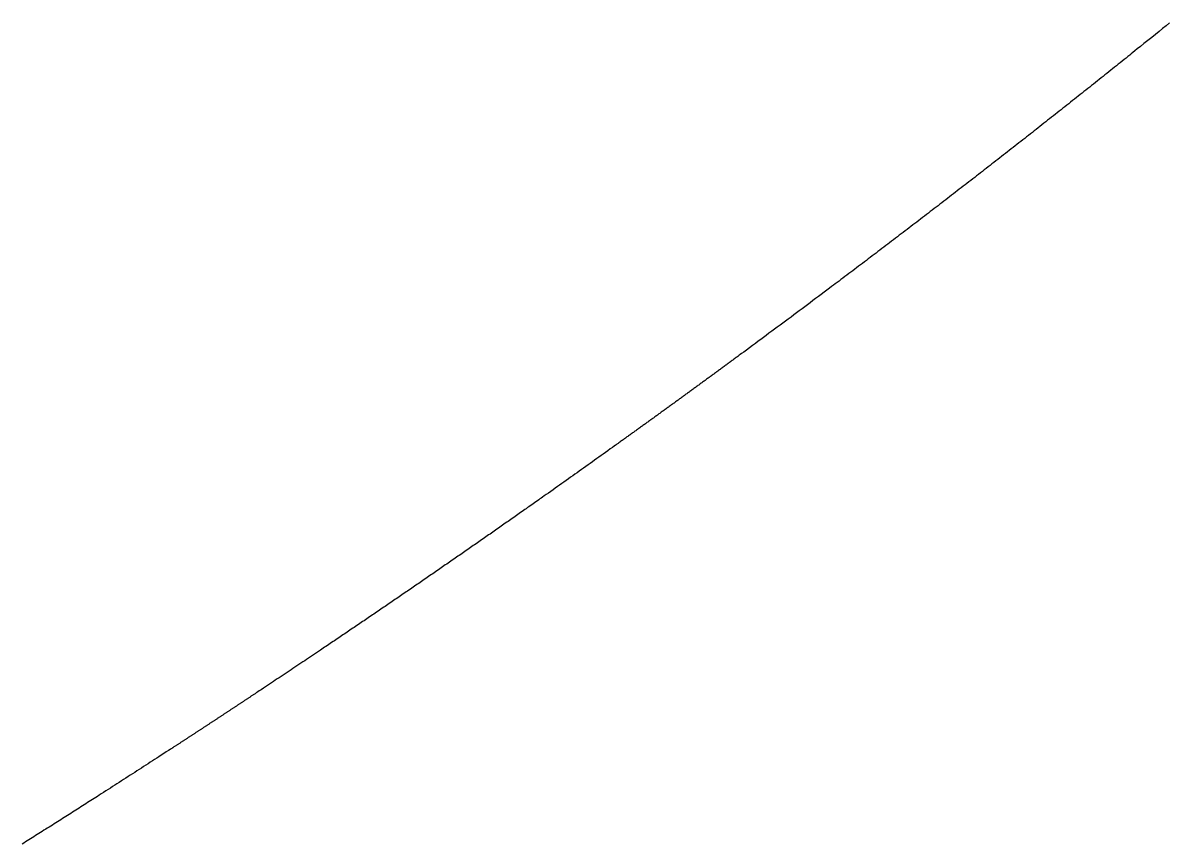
# Model space of a CAD drawing. Header units: millimetres. Extents: x 0 to 2438, y 0 to 1219.
# Drawn here: x 954.539 to 957.374, y 141.292 to 143.325 of the extents above; entities that cross this region are included whole.
import ezdxf

# ---------------------------------------------------------------- set-up
doc = ezdxf.new("R2010")
doc.units = ezdxf.units.MM
doc.layers.add('TEST_CUT_FIRST', color=1, linetype='Continuous')

msp = doc.modelspace()

# ---------------------------------------------------------------- linework, layer by layer
at = {"layer": 'TEST_CUT_FIRST'}
msp.add_lwpolyline([(957.3775, 143.3249), (957.3687, 143.3178), (957.36, 143.3108), (957.3512, 143.3037), (957.3423, 143.2965), (957.3331, 143.2891), (957.3235, 143.2813), (957.3139, 143.2736), (957.3051, 143.2665), (957.2974, 143.2604), (957.2914, 143.2556), (957.2867, 143.2518), (957.2826, 143.2485), (957.2786, 143.2453), (957.2743, 143.2418), (957.2696, 143.238), (957.2647, 143.2341), (957.2598, 143.2302), (957.255, 143.2263), (957.2503, 143.2226), (957.2456, 143.2188), (957.2409, 143.2151), (957.2362, 143.2114), (957.2315, 143.2076), (957.2268, 143.2038), (957.2221, 143.2), (957.2174, 143.1963), (957.2126, 143.1925), (957.2079, 143.1888), (957.2032, 143.185), (957.1985, 143.1812), (957.1938, 143.1775), (957.189, 143.1737), (957.1843, 143.17), (957.1796, 143.1662), (957.1749, 143.1625), (957.1701, 143.1587), (957.1654, 143.1549), (957.1607, 143.1512), (957.156, 143.1474), (957.1512, 143.1437), (957.1465, 143.1399), (957.1418, 143.1362), (957.1371, 143.1325), (957.1323, 143.1287), (957.1276, 143.125), (957.1229, 143.1212), (957.1181, 143.1175), (957.1134, 143.1137), (957.1087, 143.11), (957.1039, 143.1063), (957.0992, 143.1025), (957.0945, 143.0988), (957.0897, 143.095), (957.085, 143.0913), (957.0802, 143.0876), (957.0755, 143.0838), (957.0708, 143.0801), (957.066, 143.0764), (957.0613, 143.0726), (957.0565, 143.0689), (957.0518, 143.0652), (957.0471, 143.0614), (957.0423, 143.0577), (957.0376, 143.054), (957.0328, 143.0503), (957.0281, 143.0465), (957.0233, 143.0428), (957.0186, 143.0391), (957.0138, 143.0354), (957.0091, 143.0316), (957.0043, 143.0279), (956.9996, 143.0242), (956.9948, 143.0205), (956.9901, 143.0168), (956.9853, 143.0131), (956.9806, 143.0093), (956.9758, 143.0056), (956.971, 143.0019), (956.9663, 142.9982), (956.9615, 142.9945), (956.9568, 142.9908), (956.952, 142.9871), (956.9473, 142.9834), (956.9425, 142.9796), (956.9377, 142.9759), (956.933, 142.9722), (956.9282, 142.9685), (956.9234, 142.9648), (956.9187, 142.9611), (956.9139, 142.9574), (956.9092, 142.9537), (956.9044, 142.95), (956.8996, 142.9463), (956.8949, 142.9426), (956.8901, 142.9389), (956.8853, 142.9352), (956.8805, 142.9315), (956.8758, 142.9278), (956.871, 142.9242), (956.8662, 142.9205), (956.8615, 142.9168), (956.8567, 142.9131), (956.8519, 142.9094), (956.8471, 142.9057), (956.8424, 142.902), (956.8376, 142.8983), (956.8328, 142.8946), (956.828, 142.891), (956.8232, 142.8873), (956.8185, 142.8836), (956.8137, 142.8799), (956.8089, 142.8762), (956.8041, 142.8725), (956.7993, 142.8689), (956.7946, 142.8652), (956.7898, 142.8615), (956.785, 142.8578), (956.7802, 142.8542), (956.7754, 142.8505), (956.7706, 142.8468), (956.7658, 142.8431), (956.761, 142.8395), (956.7563, 142.8358), (956.7515, 142.8321), (956.7467, 142.8285), (956.7419, 142.8248), (956.7371, 142.8211), (956.7323, 142.8175), (956.7275, 142.8138), (956.7227, 142.8101), (956.7179, 142.8065), (956.7131, 142.8028), (956.7083, 142.7992), (956.7035, 142.7955), (956.6987, 142.7918), (956.6939, 142.7882), (956.6891, 142.7845), (956.6843, 142.7809), (956.6795, 142.7772), (956.6747, 142.7736), (956.6699, 142.7699), (956.6651, 142.7663), (956.6603, 142.7626), (956.6555, 142.759), (956.6507, 142.7553), (956.6459, 142.7517), (956.6411, 142.748), (956.6363, 142.7444), (956.6315, 142.7407), (956.6267, 142.7371), (956.6218, 142.7335), (956.617, 142.7298), (956.6122, 142.7262), (956.6074, 142.7225), (956.6026, 142.7189), (956.5978, 142.7153), (956.593, 142.7116), (956.5882, 142.708), (956.5834, 142.7044), (956.5786, 142.7008), (956.5737, 142.6971), (956.5688, 142.6934), (956.5639, 142.6897), (956.5591, 142.6861), (956.5544, 142.6826), (956.5499, 142.6792), (956.5454, 142.6758), (956.5405, 142.6721), (956.5351, 142.6681), (956.5289, 142.6634), (956.5222, 142.6584), (956.5151, 142.6531), (956.508, 142.6477), (956.5011, 142.6425), (956.4943, 142.6375), (956.4876, 142.6324), (956.4809, 142.6274), (956.4742, 142.6224), (956.4674, 142.6173), (956.4606, 142.6123), (956.4538, 142.6072), (956.447, 142.6021), (956.4402, 142.597), (956.4334, 142.592), (956.4266, 142.5869), (956.4198, 142.5819), (956.413, 142.5769), (956.4062, 142.5718), (956.3994, 142.5667), (956.3925, 142.5616), (956.3857, 142.5566), (956.3789, 142.5515), (956.3722, 142.5466), (956.3656, 142.5417), (956.359, 142.5368), (956.3522, 142.5318), (956.345, 142.5264), (956.3373, 142.5208), (956.3298, 142.5152), (956.323, 142.5102), (956.3177, 142.5063), (956.3143, 142.5038), (956.3122, 142.5023), (956.311, 142.5014), (956.3099, 142.5005), (956.3083, 142.4994), (956.3064, 142.498), (956.3042, 142.4964), (956.302, 142.4948), (956.2999, 142.4932), (956.298, 142.4918), (956.2961, 142.4904), (956.2942, 142.489), (956.2922, 142.4876), (956.2903, 142.4861), (956.2883, 142.4847), (956.2863, 142.4832), (956.2844, 142.4818), (956.2824, 142.4803), (956.2804, 142.4789), (956.2785, 142.4775), (956.2765, 142.476), (956.2746, 142.4746), (956.2726, 142.4731), (956.2706, 142.4717), (956.2687, 142.4703), (956.2667, 142.4688), (956.2647, 142.4674), (956.2628, 142.4659), (956.2608, 142.4645), (956.2588, 142.4631), (956.2569, 142.4616), (956.2549, 142.4602), (956.253, 142.4587), (956.251, 142.4573), (956.249, 142.4559), (956.2471, 142.4544), (956.2451, 142.453), (956.2431, 142.4515), (956.2412, 142.4501), (956.2392, 142.4487), (956.2372, 142.4472), (956.2353, 142.4458), (956.2333, 142.4444), (956.2313, 142.4429), (956.2294, 142.4415), (956.2274, 142.44), (956.2254, 142.4386), (956.2235, 142.4372), (956.2215, 142.4357), (956.2195, 142.4343), (956.2176, 142.4329), (956.2156, 142.4314), (956.2136, 142.43), (956.2117, 142.4286), (956.2097, 142.4271), (956.2077, 142.4257), (956.2058, 142.4243), (956.2038, 142.4228), (956.2018, 142.4214), (956.1999, 142.4199), (956.1979, 142.4185), (956.1959, 142.4171), (956.194, 142.4156), (956.192, 142.4142), (956.19, 142.4128), (956.1881, 142.4113), (956.1861, 142.4099), (956.1841, 142.4085), (956.1822, 142.407), (956.1802, 142.4056), (956.1782, 142.4042), (956.1763, 142.4027), (956.1743, 142.4013), (956.1723, 142.3999), (956.1704, 142.3984), (956.1684, 142.397), (956.1664, 142.3956), (956.1644, 142.3941), (956.1625, 142.3927), (956.1605, 142.3913), (956.1585, 142.3899), (956.1566, 142.3884), (956.1546, 142.387), (956.1526, 142.3856), (956.1507, 142.3841), (956.1487, 142.3827), (956.1467, 142.3813), (956.1447, 142.3798), (956.1428, 142.3784), (956.1408, 142.377), (956.1388, 142.3755), (956.1369, 142.3741), (956.1349, 142.3727), (956.1329, 142.3713), (956.1309, 142.3698), (956.129, 142.3684), (956.127, 142.367), (956.125, 142.3655), (956.1231, 142.3641), (956.1211, 142.3627), (956.1191, 142.3613), (956.1171, 142.3598), (956.1152, 142.3584), (956.1132, 142.357), (956.1112, 142.3555), (956.1093, 142.3541), (956.1073, 142.3527), (956.1053, 142.3513), (956.1033, 142.3498), (956.1014, 142.3484), (956.0994, 142.347), (956.0974, 142.3456), (956.0954, 142.3441), (956.0935, 142.3427), (956.0915, 142.3413), (956.0895, 142.3399), (956.0875, 142.3384), (956.0856, 142.337), (956.0836, 142.3356), (956.0816, 142.3342), (956.0796, 142.3327), (956.0777, 142.3313), (956.0757, 142.3299), (956.0737, 142.3285), (956.0717, 142.327), (956.0698, 142.3256), (956.0678, 142.3242), (956.0658, 142.3228), (956.0638, 142.3213), (956.0619, 142.3199), (956.0599, 142.3185), (956.0579, 142.3171), (956.0559, 142.3156), (956.054, 142.3142), (956.052, 142.3128), (956.05, 142.3114), (956.048, 142.31), (956.0461, 142.3085), (956.0441, 142.3071), (956.0421, 142.3057), (956.0401, 142.3043), (956.0382, 142.3029), (956.0362, 142.3014), (956.0342, 142.3), (956.0322, 142.2986), (956.0302, 142.2972), (956.0282, 142.2957), (956.0263, 142.2943), (956.0244, 142.2929), (956.0224, 142.2915), (956.0204, 142.2901), (956.0184, 142.2886), (956.0162, 142.2871), (956.0141, 142.2856), (956.0122, 142.2842), (956.0105, 142.283), (956.0091, 142.282), (956.0076, 142.2809), (956.0056, 142.2795), (956.0025, 142.2773), (955.9982, 142.2742), (955.9928, 142.2703), (955.9869, 142.2661), (955.981, 142.2618), (955.9753, 142.2578), (955.9699, 142.2539), (955.9646, 142.2501), (955.9593, 142.2464), (955.954, 142.2426), (955.9486, 142.2387), (955.9432, 142.2348), (955.9377, 142.231), (955.9323, 142.2271), (955.9269, 142.2232), (955.9215, 142.2194), (955.9161, 142.2156), (955.9107, 142.2117), (955.9053, 142.2079), (955.8998, 142.204), (955.8944, 142.2002), (955.889, 142.1963), (955.8835, 142.1924), (955.8781, 142.1886), (955.8727, 142.1848), (955.8674, 142.181), (955.8621, 142.1772), (955.8566, 142.1734), (955.8511, 142.1695), (955.8453, 142.1654), (955.8396, 142.1613), (955.8342, 142.1575), (955.8294, 142.1541), (955.8253, 142.1513), (955.8219, 142.1488), (955.8187, 142.1466), (955.8156, 142.1444), (955.8123, 142.1421), (955.8089, 142.1397), (955.8054, 142.1372), (955.8019, 142.1347), (955.7984, 142.1323), (955.7949, 142.1299), (955.7915, 142.1275), (955.7881, 142.1251), (955.7847, 142.1226), (955.7812, 142.1202), (955.7778, 142.1178), (955.7743, 142.1154), (955.7709, 142.113), (955.7674, 142.1105), (955.764, 142.1081), (955.7606, 142.1057), (955.7571, 142.1033), (955.7537, 142.1009), (955.7502, 142.0985), (955.7468, 142.0961), (955.7433, 142.0936), (955.7399, 142.0912), (955.7364, 142.0888), (955.733, 142.0864), (955.7296, 142.084), (955.7261, 142.0816), (955.7227, 142.0792), (955.7192, 142.0768), (955.7158, 142.0744), (955.7123, 142.0719), (955.7089, 142.0695), (955.7054, 142.0671), (955.702, 142.0647), (955.6985, 142.0623), (955.6951, 142.0599), (955.6916, 142.0575), (955.6882, 142.0551), (955.6847, 142.0527), (955.6813, 142.0503), (955.6778, 142.0479), (955.6744, 142.0455), (955.6709, 142.0431), (955.6675, 142.0407), (955.664, 142.0383), (955.6606, 142.0359), (955.6571, 142.0335), (955.6536, 142.0311), (955.6502, 142.0287), (955.6467, 142.0263), (955.6433, 142.0239), (955.6398, 142.0215), (955.6364, 142.0191), (955.6329, 142.0167), (955.6295, 142.0143), (955.626, 142.0119), (955.6225, 142.0095), (955.6191, 142.0071), (955.6156, 142.0047), (955.6122, 142.0023), (955.6087, 141.9999), (955.6053, 141.9975), (955.6018, 141.9951), (955.5983, 141.9927), (955.5949, 141.9903), (955.5914, 141.9879), (955.588, 141.9856), (955.5845, 141.9832), (955.581, 141.9808), (955.5776, 141.9784), (955.5741, 141.976), (955.5706, 141.9736), (955.5672, 141.9712), (955.5637, 141.9688), (955.5603, 141.9664), (955.5568, 141.9641), (955.5533, 141.9617), (955.5499, 141.9593), (955.5464, 141.9569), (955.5429, 141.9545), (955.5395, 141.9521), (955.536, 141.9497), (955.5325, 141.9474), (955.5291, 141.945), (955.5256, 141.9426), (955.5221, 141.9402), (955.5187, 141.9378), (955.5152, 141.9355), (955.5117, 141.9331), (955.5083, 141.9307), (955.5048, 141.9283), (955.5013, 141.9259), (955.4979, 141.9236), (955.4944, 141.9212), (955.4909, 141.9188), (955.4875, 141.9164), (955.484, 141.914), (955.4805, 141.9117), (955.477, 141.9093), (955.4736, 141.9069), (955.4701, 141.9045), (955.4666, 141.9022), (955.4632, 141.8998), (955.4597, 141.8974), (955.4562, 141.8951), (955.4527, 141.8927), (955.4493, 141.8903), (955.4458, 141.8879), (955.4423, 141.8856), (955.4388, 141.8832), (955.4354, 141.8808), (955.4319, 141.8785), (955.4284, 141.8761), (955.4249, 141.8737), (955.4215, 141.8714), (955.418, 141.869), (955.4145, 141.8666), (955.411, 141.8643), (955.4075, 141.8619), (955.4041, 141.8595), (955.4006, 141.8572), (955.3971, 141.8548), (955.3936, 141.8524), (955.3901, 141.8501), (955.3867, 141.8477), (955.3832, 141.8454), (955.3797, 141.843), (955.3762, 141.8406), (955.3727, 141.8383), (955.3693, 141.8359), (955.3658, 141.8336), (955.3623, 141.8312), (955.3588, 141.8288), (955.3553, 141.8265), (955.3518, 141.8241), (955.3484, 141.8218), (955.3449, 141.8194), (955.3414, 141.8171), (955.3379, 141.8147), (955.3344, 141.8123), (955.3309, 141.81), (955.3274, 141.8076), (955.324, 141.8053), (955.3205, 141.8029), (955.317, 141.8006), (955.3135, 141.7982), (955.31, 141.7959), (955.3066, 141.7935), (955.303, 141.7912), (955.2995, 141.7888), (955.2959, 141.7864), (955.2925, 141.7841), (955.2891, 141.7818), (955.2858, 141.7796), (955.2825, 141.7774), (955.279, 141.775), (955.2751, 141.7724), (955.2707, 141.7694), (955.2659, 141.7662), (955.2608, 141.7628), (955.2558, 141.7594), (955.2508, 141.7561), (955.246, 141.7528), (955.2412, 141.7496), (955.2364, 141.7464), (955.2316, 141.7432), (955.2268, 141.74), (955.2219, 141.7367), (955.217, 141.7335), (955.2122, 141.7302), (955.2073, 141.727), (955.2025, 141.7238), (955.1977, 141.7205), (955.1928, 141.7173), (955.188, 141.7141), (955.1831, 141.7108), (955.1783, 141.7076), (955.1734, 141.7043), (955.1685, 141.7011), (955.1636, 141.6979), (955.1589, 141.6947), (955.1542, 141.6916), (955.1495, 141.6884), (955.1446, 141.6852), (955.1395, 141.6818), (955.134, 141.6782), (955.1286, 141.6746), (955.1238, 141.6714), (955.12, 141.6689), (955.1176, 141.6673), (955.1162, 141.6664), (955.1154, 141.6658), (955.1146, 141.6653), (955.1136, 141.6646), (955.1122, 141.6637), (955.1108, 141.6628), (955.1092, 141.6618), (955.1078, 141.6608), (955.1065, 141.6599), (955.1051, 141.659), (955.1038, 141.6582), (955.1025, 141.6573), (955.1012, 141.6564), (955.0998, 141.6555), (955.0984, 141.6546), (955.0971, 141.6537), (955.0957, 141.6528), (955.0944, 141.6519), (955.093, 141.651), (955.0917, 141.6501), (955.0903, 141.6492), (955.089, 141.6484), (955.0876, 141.6475), (955.0863, 141.6466), (955.0849, 141.6457), (955.0836, 141.6448), (955.0822, 141.6439), (955.0809, 141.643), (955.0795, 141.6421), (955.0782, 141.6412), (955.0768, 141.6403), (955.0755, 141.6394), (955.0741, 141.6385), (955.0728, 141.6376), (955.0714, 141.6368), (955.0701, 141.6359), (955.0687, 141.635), (955.0674, 141.6341), (955.066, 141.6332), (955.0646, 141.6323), (955.0633, 141.6314), (955.0619, 141.6305), (955.0606, 141.6296), (955.0592, 141.6287), (955.0579, 141.6278), (955.0565, 141.6269), (955.0552, 141.6261), (955.0538, 141.6252), (955.0525, 141.6243), (955.0511, 141.6234), (955.0498, 141.6225), (955.0484, 141.6216), (955.0471, 141.6207), (955.0457, 141.6198), (955.0444, 141.6189), (955.043, 141.618), (955.0417, 141.6171), (955.0403, 141.6163), (955.0389, 141.6154), (955.0376, 141.6145), (955.0362, 141.6136), (955.0349, 141.6127), (955.0335, 141.6118), (955.0322, 141.6109), (955.0308, 141.61), (955.0295, 141.6091), (955.0281, 141.6082), (955.0268, 141.6074), (955.0254, 141.6065), (955.0241, 141.6056), (955.0227, 141.6047), (955.0214, 141.6038), (955.02, 141.6029), (955.0186, 141.602), (955.0173, 141.6011), (955.0159, 141.6002), (955.0146, 141.5994), (955.0132, 141.5985), (955.0119, 141.5976), (955.0105, 141.5967), (955.0092, 141.5958), (955.0078, 141.5949), (955.0065, 141.594), (955.0051, 141.5931), (955.0038, 141.5922), (955.0024, 141.5914), (955.001, 141.5905), (954.9997, 141.5896), (954.9983, 141.5887), (954.997, 141.5878), (954.9956, 141.5869), (954.9943, 141.586), (954.9929, 141.5851), (954.9916, 141.5843), (954.9902, 141.5834), (954.9889, 141.5825), (954.9875, 141.5816), (954.9861, 141.5807), (954.9848, 141.5798), (954.9834, 141.5789), (954.9821, 141.578), (954.9807, 141.5772), (954.9794, 141.5763), (954.978, 141.5754), (954.9767, 141.5745), (954.9753, 141.5736), (954.9739, 141.5727), (954.9726, 141.5718), (954.9712, 141.571), (954.9699, 141.5701), (954.9685, 141.5692), (954.9672, 141.5683), (954.9658, 141.5674), (954.9645, 141.5665), (954.9631, 141.5656), (954.9617, 141.5647), (954.9604, 141.5639), (954.959, 141.563), (954.9577, 141.5621), (954.9563, 141.5612), (954.955, 141.5603), (954.9536, 141.5594), (954.9523, 141.5585), (954.9509, 141.5577), (954.9495, 141.5568), (954.9482, 141.5559), (954.9468, 141.555), (954.9455, 141.5541), (954.9441, 141.5532), (954.9428, 141.5524), (954.9414, 141.5515), (954.94, 141.5506), (954.9387, 141.5497), (954.9373, 141.5488), (954.936, 141.5479), (954.9346, 141.547), (954.9333, 141.5462), (954.9319, 141.5453), (954.9305, 141.5444), (954.9292, 141.5435), (954.9278, 141.5426), (954.9265, 141.5417), (954.9251, 141.5409), (954.9237, 141.54), (954.9224, 141.5391), (954.921, 141.5382), (954.9197, 141.5373), (954.9184, 141.5365), (954.9171, 141.5356), (954.9157, 141.5347), (954.9143, 141.5338), (954.9127, 141.5328), (954.9112, 141.5318), (954.9098, 141.5309), (954.9088, 141.5303), (954.9082, 141.5298), (954.9074, 141.5293), (954.906, 141.5284), (954.9034, 141.5267), (954.8992, 141.524), (954.8937, 141.5205), (954.8877, 141.5165), (954.8815, 141.5125), (954.8757, 141.5087), (954.8702, 141.5052), (954.8649, 141.5017), (954.8596, 141.4983), (954.8542, 141.4948), (954.8487, 141.4913), (954.8432, 141.4877), (954.8376, 141.4841), (954.8321, 141.4805), (954.8266, 141.477), (954.8212, 141.4735), (954.8157, 141.4699), (954.8102, 141.4664), (954.8047, 141.4629), (954.7992, 141.4593), (954.7937, 141.4558), (954.7882, 141.4522), (954.7827, 141.4487), (954.7772, 141.4452), (954.7717, 141.4417), (954.7663, 141.4382), (954.7609, 141.4347), (954.7554, 141.4311), (954.7498, 141.4275), (954.744, 141.4239), (954.7383, 141.4202), (954.7328, 141.4167), (954.7278, 141.4135), (954.7232, 141.4105), (954.7191, 141.4079), (954.7151, 141.4054), (954.7112, 141.4029), (954.7072, 141.4003), (954.7031, 141.3977), (954.6989, 141.395), (954.6947, 141.3923), (954.6905, 141.3896), (954.6863, 141.387), (954.6822, 141.3844), (954.6781, 141.3817), (954.674, 141.3791), (954.6698, 141.3765), (954.6657, 141.3738), (954.6615, 141.3712), (954.6574, 141.3685), (954.6532, 141.3659), (954.6491, 141.3633), (954.6449, 141.3606), (954.6408, 141.358), (954.6366, 141.3554), (954.6325, 141.3527), (954.6284, 141.3501), (954.6242, 141.3475), (954.6201, 141.3449), (954.6159, 141.3422), (954.6118, 141.3396), (954.6076, 141.337), (954.6035, 141.3343), (954.5993, 141.3317), (954.5952, 141.3291), (954.591, 141.3265), (954.5869, 141.3238), (954.5827, 141.3212), (954.5786, 141.3186), (954.5744, 141.316), (954.5702, 141.3133), (954.5661, 141.3107), (954.5619, 141.3081), (954.5578, 141.3055), (954.5536, 141.3029), (954.5495, 141.3003), (954.5453, 141.2976), (954.5412, 141.295), (954.537, 141.2924)], dxfattribs=at)

doc.saveas('drawing.dxf')
